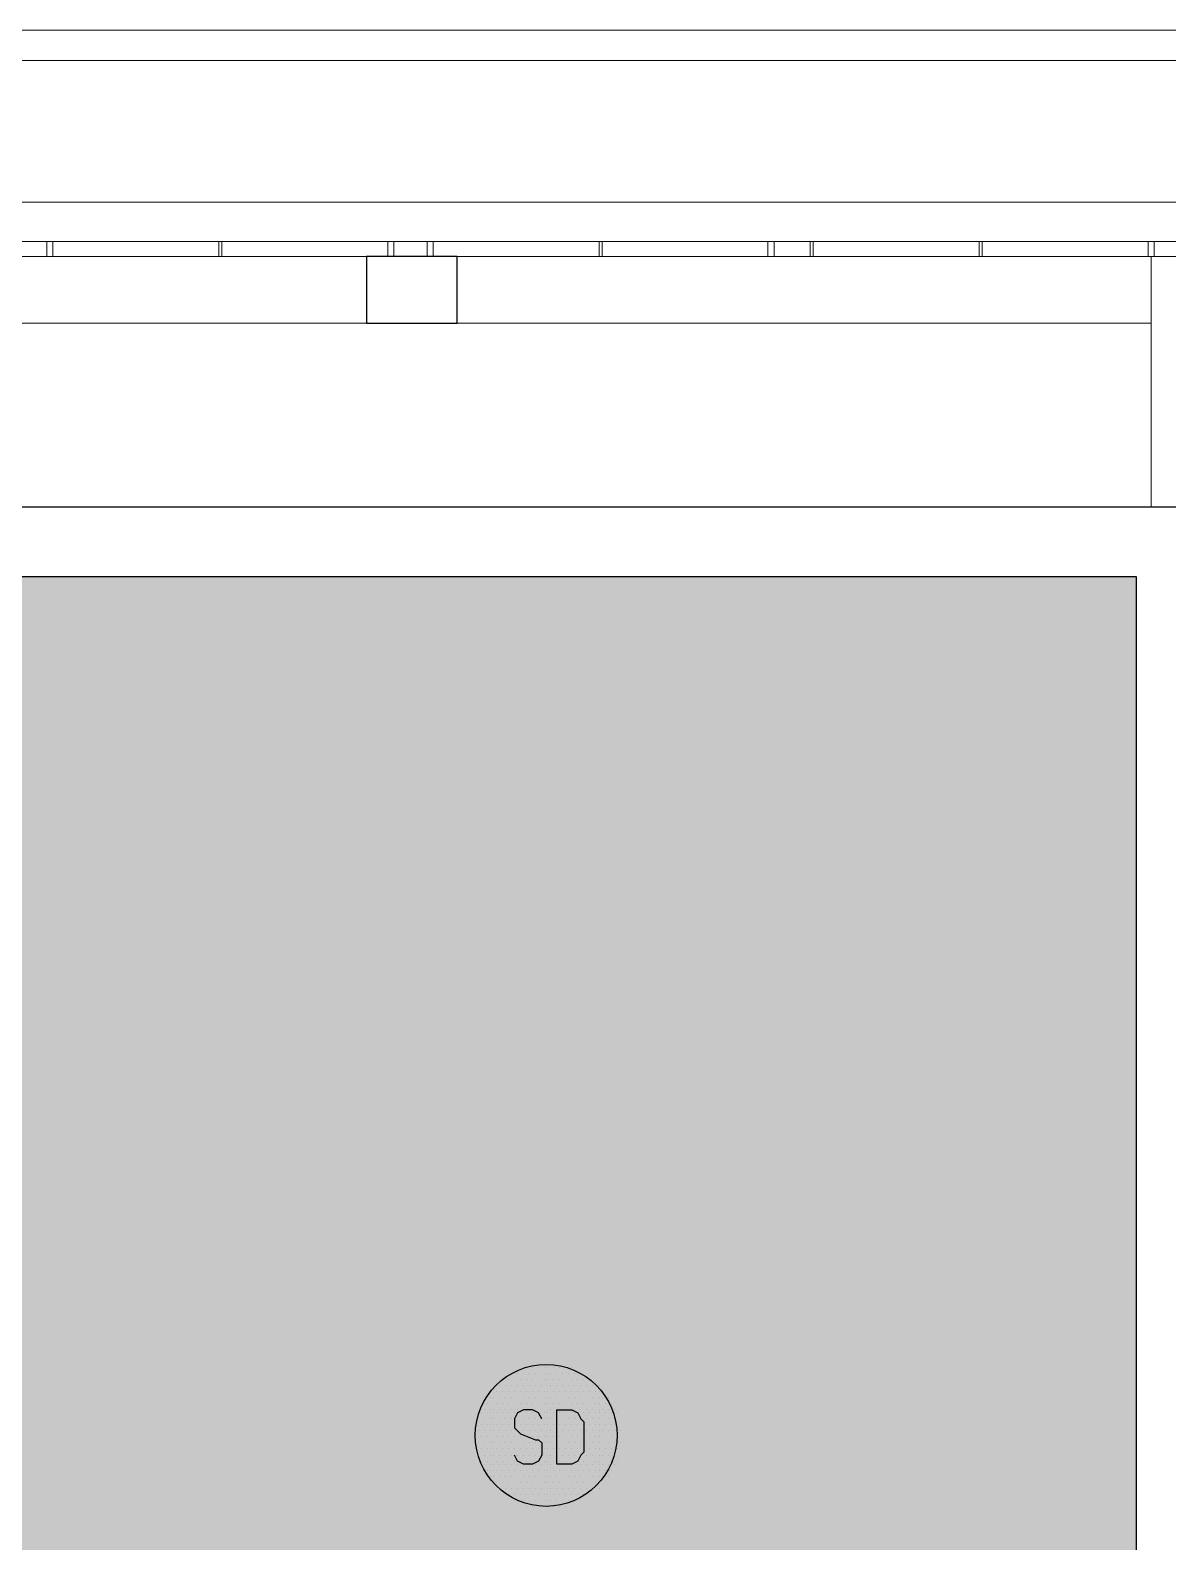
# Model space of a CAD drawing. Header units: millimetres. Extents: x -59 to 47, y 152 to 919.
# Drawn here: x -19.28 to -15.49, y 574.03 to 579.06 of the extents above; entities that cross this region are included whole.
import ezdxf

# ---------------------------------------------------------------- set-up
doc = ezdxf.new("R2010")
doc.units = ezdxf.units.MM
doc.layers.add('PDF_014407$_ps_FIRE$DETECT', color=80, linetype='Continuous', true_color=0x3fff00)
doc.layers.add('PDF_014407$HL-TMP', color=7, linetype='Continuous', true_color=0x800000)
for name, color, linetype in [('PDF_014407$_ps_HATCH', 7, 'Continuous'), ('PDF_014407$_ps_TEXTBOLD', 2, 'Continuous'), ('PDF_014407$BL', 7, 'Continuous'), ('PDF_014407$WA', 7, 'Continuous'), ('PDF_014407$WA-COL', 7, 'Continuous'), ('PDF_014407$WA-EXT', 7, 'Continuous'), ('PDF_014407$WN', 7, 'Continuous')]:
    doc.layers.add(name, color=color, linetype=linetype)

msp = doc.modelspace()

# ---------------------------------------------------------------- linework, layer by layer
at = {"layer": 'PDF_014407$_ps_FIRE$DETECT', "lineweight": 25}
msp.add_circle((-17.5618, 574.3884), 0.2359, dxfattribs=at)
at = {"layer": 'PDF_014407$_ps_HATCH', "lineweight": 9}
for points in [[(-17.627, 574.6143), (-17.627, 574.6143)], [(-17.607, 574.6143), (-17.607, 574.6143)], [(-17.5869, 574.6143), (-17.5869, 574.6143)], [(-17.5668, 574.6143), (-17.5668, 574.6143)], [(-17.5568, 574.6143), (-17.5568, 574.6143)], [(-17.5367, 574.6143), (-17.5367, 574.6143)], [(-17.5166, 574.6143), (-17.5166, 574.6143)], [(-17.4965, 574.6143), (-17.4965, 574.6143)], [(-17.4765, 574.6143), (-17.4765, 574.6143)], [(-17.7174, 574.5541), (-17.7174, 574.5541)], [(-17.6973, 574.5541), (-17.6973, 574.5541)], [(-17.6873, 574.5742), (-17.6873, 574.5742)], [(-17.6772, 574.5541), (-17.6772, 574.5541)], [(-17.6672, 574.5742), (-17.6672, 574.5742)], [(-17.6571, 574.5942), (-17.6571, 574.5942)], [(-17.6571, 574.5541), (-17.6571, 574.5541)], [(-17.6471, 574.5742), (-17.6471, 574.5742)], [(-17.6371, 574.5942), (-17.6371, 574.5942)], [(-17.6371, 574.5541), (-17.6371, 574.5541)], [(-17.627, 574.5742), (-17.627, 574.5742)], [(-17.617, 574.5942), (-17.617, 574.5942)], [(-17.617, 574.5541), (-17.617, 574.5541)], [(-17.607, 574.5742), (-17.607, 574.5742)], [(-17.5969, 574.5942), (-17.5969, 574.5942)], [(-17.5969, 574.5541), (-17.5969, 574.5541)], [(-17.5869, 574.5742), (-17.5869, 574.5742)], [(-17.5768, 574.5942), (-17.5768, 574.5942)], [(-17.5768, 574.5541), (-17.5768, 574.5541)], [(-17.5668, 574.5742), (-17.5668, 574.5742)], [(-17.5568, 574.5942), (-17.5568, 574.5942)], [(-17.5568, 574.5742), (-17.5568, 574.5742)], [(-17.5568, 574.5541), (-17.5568, 574.5541)], [(-17.5467, 574.5942), (-17.5467, 574.5942)], [(-17.5467, 574.5541), (-17.5467, 574.5541)], [(-17.5367, 574.5742), (-17.5367, 574.5742)], [(-17.5266, 574.5942), (-17.5266, 574.5942)], [(-17.5266, 574.5541), (-17.5266, 574.5541)], [(-17.5166, 574.5742), (-17.5166, 574.5742)], [(-17.5066, 574.5942), (-17.5066, 574.5942)], [(-17.5066, 574.5541), (-17.5066, 574.5541)], [(-17.4965, 574.5742), (-17.4965, 574.5742)], [(-17.4865, 574.5942), (-17.4865, 574.5942)], [(-17.4865, 574.5541), (-17.4865, 574.5541)], [(-17.4765, 574.5742), (-17.4765, 574.5742)], [(-17.4664, 574.5942), (-17.4664, 574.5942)], [(-17.4664, 574.5541), (-17.4664, 574.5541)], [(-17.4564, 574.5742), (-17.4564, 574.5742)], [(-17.4463, 574.5942), (-17.4463, 574.5942)], [(-17.4463, 574.5541), (-17.4463, 574.5541)], [(-17.4363, 574.5742), (-17.4363, 574.5742)], [(-17.4263, 574.5541), (-17.4263, 574.5541)], [(-17.4162, 574.5742), (-17.4162, 574.5742)], [(-17.4062, 574.5541), (-17.4062, 574.5541)], [(-17.3861, 574.5541), (-17.3861, 574.5541)], [(-17.7475, 574.5139), (-17.7475, 574.5139)], [(-17.7375, 574.5139), (-17.7375, 574.5139)], [(-17.7274, 574.534), (-17.7274, 574.534)], [(-17.7174, 574.5139), (-17.7174, 574.5139)], [(-17.7073, 574.534), (-17.7073, 574.534)], [(-17.6973, 574.5139), (-17.6973, 574.5139)], [(-17.6873, 574.534), (-17.6873, 574.534)], [(-17.6772, 574.5139), (-17.6772, 574.5139)], [(-17.6672, 574.534), (-17.6672, 574.534)], [(-17.6571, 574.5139), (-17.6571, 574.5139)], [(-17.6471, 574.534), (-17.6471, 574.534)], [(-17.6371, 574.5139), (-17.6371, 574.5139)], [(-17.627, 574.534), (-17.627, 574.534)], [(-17.617, 574.5139), (-17.617, 574.5139)], [(-17.607, 574.534), (-17.607, 574.534)], [(-17.5969, 574.5139), (-17.5969, 574.5139)], [(-17.5869, 574.534), (-17.5869, 574.534)], [(-17.5768, 574.5139), (-17.5768, 574.5139)], [(-17.5668, 574.534), (-17.5668, 574.534)], [(-17.5568, 574.534), (-17.5568, 574.534)], [(-17.5568, 574.5139), (-17.5568, 574.5139)], [(-17.5467, 574.5139), (-17.5467, 574.5139)], [(-17.5367, 574.534), (-17.5367, 574.534)], [(-17.5266, 574.5139), (-17.5266, 574.5139)], [(-17.5166, 574.534), (-17.5166, 574.534)], [(-17.5066, 574.5139), (-17.5066, 574.5139)], [(-17.4965, 574.534), (-17.4965, 574.534)], [(-17.4865, 574.5139), (-17.4865, 574.5139)], [(-17.4765, 574.534), (-17.4765, 574.534)], [(-17.4664, 574.5139), (-17.4664, 574.5139)], [(-17.4564, 574.534), (-17.4564, 574.534)], [(-17.4463, 574.5139), (-17.4463, 574.5139)], [(-17.4363, 574.534), (-17.4363, 574.534)], [(-17.4263, 574.5139), (-17.4263, 574.5139)], [(-17.4162, 574.534), (-17.4162, 574.534)], [(-17.4062, 574.5139), (-17.4062, 574.5139)], [(-17.3961, 574.534), (-17.3961, 574.534)], [(-17.3861, 574.534), (-17.3861, 574.534)], [(-17.3861, 574.5139), (-17.3861, 574.5139)], [(-17.3761, 574.5139), (-17.3761, 574.5139)], [(-17.356, 574.5139), (-17.356, 574.5139)], [(-17.7776, 574.4637), (-17.7776, 574.4637)], [(-17.7676, 574.4738), (-17.7676, 574.4738)], [(-17.7575, 574.4938), (-17.7575, 574.4938)], [(-17.7575, 574.4637), (-17.7575, 574.4637)], [(-17.7475, 574.4738), (-17.7475, 574.4738)], [(-17.7375, 574.4938), (-17.7375, 574.4938)], [(-17.7375, 574.4738), (-17.7375, 574.4738)], [(-17.7375, 574.4637), (-17.7375, 574.4637)], [(-17.7274, 574.4938), (-17.7274, 574.4938)], [(-17.7274, 574.4637), (-17.7274, 574.4637)], [(-17.7174, 574.4738), (-17.7174, 574.4738)], [(-17.7073, 574.4938), (-17.7073, 574.4938)], [(-17.7073, 574.4637), (-17.7073, 574.4637)], [(-17.6973, 574.4738), (-17.6973, 574.4738)], [(-17.6873, 574.4938), (-17.6873, 574.4938)], [(-17.6873, 574.4637), (-17.6873, 574.4637)], [(-17.6772, 574.4738), (-17.6772, 574.4738)], [(-17.6672, 574.4938), (-17.6672, 574.4938)], [(-17.6672, 574.4637), (-17.6672, 574.4637)], [(-17.6571, 574.4738), (-17.6571, 574.4738)], [(-17.6471, 574.4938), (-17.6471, 574.4938)], [(-17.6471, 574.4637), (-17.6471, 574.4637)], [(-17.6371, 574.4738), (-17.6371, 574.4738)], [(-17.627, 574.4938), (-17.627, 574.4938)], [(-17.627, 574.4637), (-17.627, 574.4637)], [(-17.617, 574.4738), (-17.617, 574.4738)], [(-17.607, 574.4938), (-17.607, 574.4938)], [(-17.607, 574.4637), (-17.607, 574.4637)], [(-17.5969, 574.4738), (-17.5969, 574.4738)], [(-17.5869, 574.4938), (-17.5869, 574.4938)], [(-17.5869, 574.4637), (-17.5869, 574.4637)], [(-17.5768, 574.4738), (-17.5768, 574.4738)], [(-17.5668, 574.4938), (-17.5668, 574.4938)], [(-17.5668, 574.4637), (-17.5668, 574.4637)], [(-17.5568, 574.4938), (-17.5568, 574.4938)], [(-17.5568, 574.4738), (-17.5568, 574.4738)], [(-17.5568, 574.4637), (-17.5568, 574.4637)], [(-17.5467, 574.4738), (-17.5467, 574.4738)], [(-17.5367, 574.4938), (-17.5367, 574.4938)], [(-17.5367, 574.4637), (-17.5367, 574.4637)], [(-17.5266, 574.4738), (-17.5266, 574.4738)], [(-17.5166, 574.4938), (-17.5166, 574.4938)], [(-17.5166, 574.4637), (-17.5166, 574.4637)], [(-17.5066, 574.4738), (-17.5066, 574.4738)], [(-17.4965, 574.4938), (-17.4965, 574.4938)], [(-17.4965, 574.4637), (-17.4965, 574.4637)], [(-17.4865, 574.4738), (-17.4865, 574.4738)], [(-17.4765, 574.4938), (-17.4765, 574.4938)], [(-17.4765, 574.4637), (-17.4765, 574.4637)], [(-17.4664, 574.4738), (-17.4664, 574.4738)], [(-17.4564, 574.4938), (-17.4564, 574.4938)], [(-17.4564, 574.4637), (-17.4564, 574.4637)], [(-17.4463, 574.4738), (-17.4463, 574.4738)], [(-17.4363, 574.4938), (-17.4363, 574.4938)], [(-17.4363, 574.4637), (-17.4363, 574.4637)], [(-17.4263, 574.4738), (-17.4263, 574.4738)], [(-17.4162, 574.4938), (-17.4162, 574.4938)], [(-17.4162, 574.4637), (-17.4162, 574.4637)], [(-17.4062, 574.4738), (-17.4062, 574.4738)], [(-17.3961, 574.4938), (-17.3961, 574.4938)], [(-17.3961, 574.4637), (-17.3961, 574.4637)], [(-17.3861, 574.4938), (-17.3861, 574.4938)], [(-17.3861, 574.4738), (-17.3861, 574.4738)], [(-17.3861, 574.4637), (-17.3861, 574.4637)], [(-17.3761, 574.4738), (-17.3761, 574.4738)], [(-17.366, 574.4938), (-17.366, 574.4938)], [(-17.366, 574.4637), (-17.366, 574.4637)], [(-17.356, 574.4738), (-17.356, 574.4738)], [(-17.3459, 574.4938), (-17.3459, 574.4938)], [(-17.3459, 574.4637), (-17.3459, 574.4637)], [(-17.3359, 574.4738), (-17.3359, 574.4738)], [(-17.3259, 574.4637), (-17.3259, 574.4637)], [(-17.7876, 574.4035), (-17.7876, 574.4035)], [(-17.7776, 574.4236), (-17.7776, 574.4236)], [(-17.7676, 574.4437), (-17.7676, 574.4437)], [(-17.7676, 574.4035), (-17.7676, 574.4035)], [(-17.7575, 574.4236), (-17.7575, 574.4236)], [(-17.7475, 574.4437), (-17.7475, 574.4437)], [(-17.7475, 574.4035), (-17.7475, 574.4035)], [(-17.7375, 574.4437), (-17.7375, 574.4437)], [(-17.7375, 574.4236), (-17.7375, 574.4236)], [(-17.7375, 574.4035), (-17.7375, 574.4035)], [(-17.7274, 574.4236), (-17.7274, 574.4236)], [(-17.7174, 574.4437), (-17.7174, 574.4437)], [(-17.7174, 574.4035), (-17.7174, 574.4035)], [(-17.7073, 574.4236), (-17.7073, 574.4236)], [(-17.6973, 574.4437), (-17.6973, 574.4437)], [(-17.6973, 574.4035), (-17.6973, 574.4035)], [(-17.6873, 574.4236), (-17.6873, 574.4236)], [(-17.6772, 574.4437), (-17.6772, 574.4437)], [(-17.6772, 574.4035), (-17.6772, 574.4035)], [(-17.6672, 574.4236), (-17.6672, 574.4236)], [(-17.6571, 574.4437), (-17.6571, 574.4437)], [(-17.6571, 574.4035), (-17.6571, 574.4035)], [(-17.6471, 574.4236), (-17.6471, 574.4236)], [(-17.6371, 574.4437), (-17.6371, 574.4437)], [(-17.6371, 574.4035), (-17.6371, 574.4035)], [(-17.627, 574.4236), (-17.627, 574.4236)], [(-17.617, 574.4437), (-17.617, 574.4437)], [(-17.617, 574.4035), (-17.617, 574.4035)], [(-17.607, 574.4236), (-17.607, 574.4236)], [(-17.5969, 574.4437), (-17.5969, 574.4437)], [(-17.5969, 574.4035), (-17.5969, 574.4035)], [(-17.5869, 574.4236), (-17.5869, 574.4236)], [(-17.5768, 574.4437), (-17.5768, 574.4437)], [(-17.5768, 574.4035), (-17.5768, 574.4035)], [(-17.5668, 574.4236), (-17.5668, 574.4236)], [(-17.5568, 574.4437), (-17.5568, 574.4437)], [(-17.5568, 574.4236), (-17.5568, 574.4236)], [(-17.5568, 574.4035), (-17.5568, 574.4035)], [(-17.5467, 574.4437), (-17.5467, 574.4437)], [(-17.5467, 574.4035), (-17.5467, 574.4035)], [(-17.5367, 574.4236), (-17.5367, 574.4236)], [(-17.5266, 574.4437), (-17.5266, 574.4437)], [(-17.5266, 574.4035), (-17.5266, 574.4035)], [(-17.5166, 574.4236), (-17.5166, 574.4236)], [(-17.5066, 574.4437), (-17.5066, 574.4437)], [(-17.5066, 574.4035), (-17.5066, 574.4035)], [(-17.4965, 574.4236), (-17.4965, 574.4236)], [(-17.4865, 574.4437), (-17.4865, 574.4437)], [(-17.4865, 574.4035), (-17.4865, 574.4035)], [(-17.4765, 574.4236), (-17.4765, 574.4236)], [(-17.4664, 574.4437), (-17.4664, 574.4437)], [(-17.4664, 574.4035), (-17.4664, 574.4035)], [(-17.4564, 574.4236), (-17.4564, 574.4236)], [(-17.4463, 574.4437), (-17.4463, 574.4437)], [(-17.4463, 574.4035), (-17.4463, 574.4035)], [(-17.4363, 574.4236), (-17.4363, 574.4236)], [(-17.4263, 574.4437), (-17.4263, 574.4437)], [(-17.4263, 574.4035), (-17.4263, 574.4035)], [(-17.4162, 574.4236), (-17.4162, 574.4236)], [(-17.4062, 574.4437), (-17.4062, 574.4437)], [(-17.4062, 574.4035), (-17.4062, 574.4035)], [(-17.3961, 574.4236), (-17.3961, 574.4236)], [(-17.3861, 574.4437), (-17.3861, 574.4437)], [(-17.3861, 574.4236), (-17.3861, 574.4236)], [(-17.3861, 574.4035), (-17.3861, 574.4035)], [(-17.3761, 574.4437), (-17.3761, 574.4437)], [(-17.3761, 574.4035), (-17.3761, 574.4035)], [(-17.366, 574.4236), (-17.366, 574.4236)], [(-17.356, 574.4437), (-17.356, 574.4437)], [(-17.356, 574.4035), (-17.356, 574.4035)], [(-17.3459, 574.4236), (-17.3459, 574.4236)], [(-17.3359, 574.4437), (-17.3359, 574.4437)], [(-17.3359, 574.4035), (-17.3359, 574.4035)], [(-17.3259, 574.4236), (-17.3259, 574.4236)], [(-17.3158, 574.4035), (-17.3158, 574.4035)], [(-17.7876, 574.3633), (-17.7876, 574.3633)], [(-17.7776, 574.3834), (-17.7776, 574.3834)], [(-17.7676, 574.3633), (-17.7676, 574.3633)], [(-17.7575, 574.3834), (-17.7575, 574.3834)], [(-17.7475, 574.3633), (-17.7475, 574.3633)], [(-17.7375, 574.3834), (-17.7375, 574.3834)], [(-17.7375, 574.3633), (-17.7375, 574.3633)], [(-17.7274, 574.3834), (-17.7274, 574.3834)], [(-17.7174, 574.3633), (-17.7174, 574.3633)], [(-17.7073, 574.3834), (-17.7073, 574.3834)], [(-17.6973, 574.3633), (-17.6973, 574.3633)], [(-17.6873, 574.3834), (-17.6873, 574.3834)], [(-17.6772, 574.3633), (-17.6772, 574.3633)], [(-17.6672, 574.3834), (-17.6672, 574.3834)], [(-17.6571, 574.3633), (-17.6571, 574.3633)], [(-17.6471, 574.3834), (-17.6471, 574.3834)], [(-17.6371, 574.3633), (-17.6371, 574.3633)], [(-17.627, 574.3834), (-17.627, 574.3834)], [(-17.617, 574.3633), (-17.617, 574.3633)], [(-17.607, 574.3834), (-17.607, 574.3834)], [(-17.5969, 574.3633), (-17.5969, 574.3633)], [(-17.5869, 574.3834), (-17.5869, 574.3834)], [(-17.5768, 574.3633), (-17.5768, 574.3633)], [(-17.5668, 574.3834), (-17.5668, 574.3834)], [(-17.5568, 574.3834), (-17.5568, 574.3834)], [(-17.5568, 574.3633), (-17.5568, 574.3633)], [(-17.5467, 574.3633), (-17.5467, 574.3633)], [(-17.5367, 574.3834), (-17.5367, 574.3834)], [(-17.5266, 574.3633), (-17.5266, 574.3633)], [(-17.5166, 574.3834), (-17.5166, 574.3834)], [(-17.5066, 574.3633), (-17.5066, 574.3633)], [(-17.4965, 574.3834), (-17.4965, 574.3834)], [(-17.4865, 574.3633), (-17.4865, 574.3633)], [(-17.4765, 574.3834), (-17.4765, 574.3834)], [(-17.4664, 574.3633), (-17.4664, 574.3633)], [(-17.4564, 574.3834), (-17.4564, 574.3834)], [(-17.4463, 574.3633), (-17.4463, 574.3633)], [(-17.4363, 574.3834), (-17.4363, 574.3834)], [(-17.4263, 574.3633), (-17.4263, 574.3633)], [(-17.4162, 574.3834), (-17.4162, 574.3834)], [(-17.4062, 574.3633), (-17.4062, 574.3633)], [(-17.3961, 574.3834), (-17.3961, 574.3834)], [(-17.3861, 574.3834), (-17.3861, 574.3834)], [(-17.3861, 574.3633), (-17.3861, 574.3633)], [(-17.3761, 574.3633), (-17.3761, 574.3633)], [(-17.366, 574.3834), (-17.366, 574.3834)], [(-17.356, 574.3633), (-17.356, 574.3633)], [(-17.3459, 574.3834), (-17.3459, 574.3834)], [(-17.3359, 574.3633), (-17.3359, 574.3633)], [(-17.3259, 574.3834), (-17.3259, 574.3834)], [(-17.3158, 574.3633), (-17.3158, 574.3633)], [(-17.7776, 574.3433), (-17.7776, 574.3433)], [(-17.7776, 574.3031), (-17.7776, 574.3031)], [(-17.7676, 574.3232), (-17.7676, 574.3232)], [(-17.7575, 574.3433), (-17.7575, 574.3433)], [(-17.7575, 574.3031), (-17.7575, 574.3031)], [(-17.7475, 574.3232), (-17.7475, 574.3232)], [(-17.7375, 574.3433), (-17.7375, 574.3433)], [(-17.7375, 574.3232), (-17.7375, 574.3232)], [(-17.7375, 574.3031), (-17.7375, 574.3031)], [(-17.7274, 574.3433), (-17.7274, 574.3433)], [(-17.7274, 574.3031), (-17.7274, 574.3031)], [(-17.7174, 574.3232), (-17.7174, 574.3232)], [(-17.7073, 574.3433), (-17.7073, 574.3433)], [(-17.7073, 574.3031), (-17.7073, 574.3031)], [(-17.6973, 574.3232), (-17.6973, 574.3232)], [(-17.6873, 574.3433), (-17.6873, 574.3433)], [(-17.6873, 574.3031), (-17.6873, 574.3031)], [(-17.6772, 574.3232), (-17.6772, 574.3232)], [(-17.6672, 574.3433), (-17.6672, 574.3433)], [(-17.6672, 574.3031), (-17.6672, 574.3031)], [(-17.6571, 574.3232), (-17.6571, 574.3232)], [(-17.6471, 574.3433), (-17.6471, 574.3433)], [(-17.6471, 574.3031), (-17.6471, 574.3031)], [(-17.6371, 574.3232), (-17.6371, 574.3232)], [(-17.627, 574.3433), (-17.627, 574.3433)], [(-17.627, 574.3031), (-17.627, 574.3031)], [(-17.617, 574.3232), (-17.617, 574.3232)], [(-17.607, 574.3433), (-17.607, 574.3433)], [(-17.607, 574.3031), (-17.607, 574.3031)], [(-17.5969, 574.3232), (-17.5969, 574.3232)], [(-17.5869, 574.3433), (-17.5869, 574.3433)], [(-17.5869, 574.3031), (-17.5869, 574.3031)], [(-17.5768, 574.3232), (-17.5768, 574.3232)], [(-17.5668, 574.3433), (-17.5668, 574.3433)], [(-17.5668, 574.3031), (-17.5668, 574.3031)], [(-17.5568, 574.3433), (-17.5568, 574.3433)], [(-17.5568, 574.3232), (-17.5568, 574.3232)], [(-17.5568, 574.3031), (-17.5568, 574.3031)], [(-17.5467, 574.3232), (-17.5467, 574.3232)], [(-17.5367, 574.3433), (-17.5367, 574.3433)], [(-17.5367, 574.3031), (-17.5367, 574.3031)], [(-17.5266, 574.3232), (-17.5266, 574.3232)], [(-17.5166, 574.3433), (-17.5166, 574.3433)], [(-17.5166, 574.3031), (-17.5166, 574.3031)], [(-17.5066, 574.3232), (-17.5066, 574.3232)], [(-17.4965, 574.3433), (-17.4965, 574.3433)], [(-17.4965, 574.3031), (-17.4965, 574.3031)], [(-17.4865, 574.3232), (-17.4865, 574.3232)], [(-17.4765, 574.3433), (-17.4765, 574.3433)], [(-17.4765, 574.3031), (-17.4765, 574.3031)], [(-17.4664, 574.3232), (-17.4664, 574.3232)], [(-17.4564, 574.3433), (-17.4564, 574.3433)], [(-17.4564, 574.3031), (-17.4564, 574.3031)], [(-17.4463, 574.3232), (-17.4463, 574.3232)], [(-17.4363, 574.3433), (-17.4363, 574.3433)], [(-17.4363, 574.3031), (-17.4363, 574.3031)], [(-17.4263, 574.3232), (-17.4263, 574.3232)], [(-17.4162, 574.3433), (-17.4162, 574.3433)], [(-17.4162, 574.3031), (-17.4162, 574.3031)], [(-17.4062, 574.3232), (-17.4062, 574.3232)], [(-17.3961, 574.3433), (-17.3961, 574.3433)], [(-17.3961, 574.3031), (-17.3961, 574.3031)], [(-17.3861, 574.3433), (-17.3861, 574.3433)], [(-17.3861, 574.3232), (-17.3861, 574.3232)], [(-17.3861, 574.3031), (-17.3861, 574.3031)], [(-17.3761, 574.3232), (-17.3761, 574.3232)], [(-17.366, 574.3433), (-17.366, 574.3433)], [(-17.366, 574.3031), (-17.366, 574.3031)], [(-17.356, 574.3232), (-17.356, 574.3232)], [(-17.3459, 574.3433), (-17.3459, 574.3433)], [(-17.3459, 574.3031), (-17.3459, 574.3031)], [(-17.3359, 574.3232), (-17.3359, 574.3232)], [(-17.3259, 574.3433), (-17.3259, 574.3433)], [(-17.3259, 574.3031), (-17.3259, 574.3031)], [(-17.7676, 574.2931), (-17.7676, 574.2931)], [(-17.7575, 574.273), (-17.7575, 574.273)], [(-17.7475, 574.2931), (-17.7475, 574.2931)], [(-17.7475, 574.2529), (-17.7475, 574.2529)], [(-17.7375, 574.2931), (-17.7375, 574.2931)], [(-17.7375, 574.273), (-17.7375, 574.273)], [(-17.7375, 574.2529), (-17.7375, 574.2529)], [(-17.7274, 574.273), (-17.7274, 574.273)], [(-17.7174, 574.2931), (-17.7174, 574.2931)], [(-17.7174, 574.2529), (-17.7174, 574.2529)], [(-17.7073, 574.273), (-17.7073, 574.273)], [(-17.6973, 574.2931), (-17.6973, 574.2931)], [(-17.6973, 574.2529), (-17.6973, 574.2529)], [(-17.6873, 574.273), (-17.6873, 574.273)], [(-17.6772, 574.2931), (-17.6772, 574.2931)], [(-17.6772, 574.2529), (-17.6772, 574.2529)], [(-17.6672, 574.273), (-17.6672, 574.273)], [(-17.6571, 574.2931), (-17.6571, 574.2931)], [(-17.6571, 574.2529), (-17.6571, 574.2529)], [(-17.6471, 574.273), (-17.6471, 574.273)], [(-17.6371, 574.2931), (-17.6371, 574.2931)], [(-17.6371, 574.2529), (-17.6371, 574.2529)], [(-17.627, 574.273), (-17.627, 574.273)], [(-17.617, 574.2931), (-17.617, 574.2931)], [(-17.617, 574.2529), (-17.617, 574.2529)], [(-17.607, 574.273), (-17.607, 574.273)], [(-17.5969, 574.2931), (-17.5969, 574.2931)], [(-17.5969, 574.2529), (-17.5969, 574.2529)], [(-17.5869, 574.273), (-17.5869, 574.273)], [(-17.5768, 574.2931), (-17.5768, 574.2931)], [(-17.5768, 574.2529), (-17.5768, 574.2529)], [(-17.5668, 574.273), (-17.5668, 574.273)], [(-17.5568, 574.2931), (-17.5568, 574.2931)], [(-17.5568, 574.273), (-17.5568, 574.273)], [(-17.5568, 574.2529), (-17.5568, 574.2529)], [(-17.5467, 574.2931), (-17.5467, 574.2931)], [(-17.5467, 574.2529), (-17.5467, 574.2529)], [(-17.5367, 574.273), (-17.5367, 574.273)], [(-17.5266, 574.2931), (-17.5266, 574.2931)], [(-17.5266, 574.2529), (-17.5266, 574.2529)], [(-17.5166, 574.273), (-17.5166, 574.273)], [(-17.5066, 574.2931), (-17.5066, 574.2931)], [(-17.5066, 574.2529), (-17.5066, 574.2529)], [(-17.4965, 574.273), (-17.4965, 574.273)], [(-17.4865, 574.2931), (-17.4865, 574.2931)], [(-17.4865, 574.2529), (-17.4865, 574.2529)], [(-17.4765, 574.273), (-17.4765, 574.273)], [(-17.4664, 574.2931), (-17.4664, 574.2931)], [(-17.4664, 574.2529), (-17.4664, 574.2529)], [(-17.4564, 574.273), (-17.4564, 574.273)], [(-17.4463, 574.2931), (-17.4463, 574.2931)], [(-17.4463, 574.2529), (-17.4463, 574.2529)], [(-17.4363, 574.273), (-17.4363, 574.273)], [(-17.4263, 574.2931), (-17.4263, 574.2931)], [(-17.4263, 574.2529), (-17.4263, 574.2529)], [(-17.4162, 574.273), (-17.4162, 574.273)], [(-17.4062, 574.2931), (-17.4062, 574.2931)], [(-17.4062, 574.2529), (-17.4062, 574.2529)], [(-17.3961, 574.273), (-17.3961, 574.273)], [(-17.3861, 574.2931), (-17.3861, 574.2931)], [(-17.3861, 574.273), (-17.3861, 574.273)], [(-17.3861, 574.2529), (-17.3861, 574.2529)], [(-17.3761, 574.2931), (-17.3761, 574.2931)], [(-17.3761, 574.2529), (-17.3761, 574.2529)], [(-17.366, 574.273), (-17.366, 574.273)], [(-17.356, 574.2931), (-17.356, 574.2931)], [(-17.356, 574.2529), (-17.356, 574.2529)], [(-17.3459, 574.273), (-17.3459, 574.273)], [(-17.3359, 574.2931), (-17.3359, 574.2931)], [(-17.7274, 574.2328), (-17.7274, 574.2328)], [(-17.7174, 574.2128), (-17.7174, 574.2128)], [(-17.7073, 574.2328), (-17.7073, 574.2328)], [(-17.6973, 574.2128), (-17.6973, 574.2128)], [(-17.6873, 574.2328), (-17.6873, 574.2328)], [(-17.6772, 574.2128), (-17.6772, 574.2128)], [(-17.6672, 574.2328), (-17.6672, 574.2328)], [(-17.6571, 574.2128), (-17.6571, 574.2128)], [(-17.6471, 574.2328), (-17.6471, 574.2328)], [(-17.6371, 574.2128), (-17.6371, 574.2128)], [(-17.627, 574.2328), (-17.627, 574.2328)], [(-17.617, 574.2128), (-17.617, 574.2128)], [(-17.607, 574.2328), (-17.607, 574.2328)], [(-17.5969, 574.2128), (-17.5969, 574.2128)], [(-17.5869, 574.2328), (-17.5869, 574.2328)], [(-17.5768, 574.2128), (-17.5768, 574.2128)], [(-17.5668, 574.2328), (-17.5668, 574.2328)], [(-17.5568, 574.2328), (-17.5568, 574.2328)], [(-17.5568, 574.2128), (-17.5568, 574.2128)], [(-17.5467, 574.2128), (-17.5467, 574.2128)], [(-17.5367, 574.2328), (-17.5367, 574.2328)], [(-17.5266, 574.2128), (-17.5266, 574.2128)], [(-17.5166, 574.2328), (-17.5166, 574.2328)], [(-17.5066, 574.2128), (-17.5066, 574.2128)], [(-17.4965, 574.2328), (-17.4965, 574.2328)], [(-17.4865, 574.2128), (-17.4865, 574.2128)], [(-17.4765, 574.2328), (-17.4765, 574.2328)], [(-17.4664, 574.2128), (-17.4664, 574.2128)], [(-17.4564, 574.2328), (-17.4564, 574.2328)], [(-17.4463, 574.2128), (-17.4463, 574.2128)], [(-17.4363, 574.2328), (-17.4363, 574.2328)], [(-17.4263, 574.2128), (-17.4263, 574.2128)], [(-17.4162, 574.2328), (-17.4162, 574.2328)], [(-17.4062, 574.2128), (-17.4062, 574.2128)], [(-17.3961, 574.2328), (-17.3961, 574.2328)], [(-17.3861, 574.2328), (-17.3861, 574.2328)], [(-17.3861, 574.2128), (-17.3861, 574.2128)], [(-17.6873, 574.1927), (-17.6873, 574.1927)], [(-17.6672, 574.1927), (-17.6672, 574.1927)], [(-17.6571, 574.1726), (-17.6571, 574.1726)], [(-17.6471, 574.1927), (-17.6471, 574.1927)], [(-17.6371, 574.1726), (-17.6371, 574.1726)], [(-17.627, 574.1927), (-17.627, 574.1927)], [(-17.627, 574.1525), (-17.627, 574.1525)], [(-17.617, 574.1726), (-17.617, 574.1726)], [(-17.607, 574.1927), (-17.607, 574.1927)], [(-17.607, 574.1525), (-17.607, 574.1525)], [(-17.5969, 574.1726), (-17.5969, 574.1726)], [(-17.5869, 574.1927), (-17.5869, 574.1927)], [(-17.5869, 574.1525), (-17.5869, 574.1525)], [(-17.5768, 574.1726), (-17.5768, 574.1726)], [(-17.5668, 574.1927), (-17.5668, 574.1927)], [(-17.5668, 574.1525), (-17.5668, 574.1525)], [(-17.5568, 574.1927), (-17.5568, 574.1927)], [(-17.5568, 574.1726), (-17.5568, 574.1726)], [(-17.5568, 574.1525), (-17.5568, 574.1525)], [(-17.5467, 574.1726), (-17.5467, 574.1726)], [(-17.5367, 574.1927), (-17.5367, 574.1927)], [(-17.5367, 574.1525), (-17.5367, 574.1525)], [(-17.5266, 574.1726), (-17.5266, 574.1726)], [(-17.5166, 574.1927), (-17.5166, 574.1927)], [(-17.5166, 574.1525), (-17.5166, 574.1525)], [(-17.5066, 574.1726), (-17.5066, 574.1726)], [(-17.4965, 574.1927), (-17.4965, 574.1927)], [(-17.4965, 574.1525), (-17.4965, 574.1525)], [(-17.4865, 574.1726), (-17.4865, 574.1726)], [(-17.4765, 574.1927), (-17.4765, 574.1927)], [(-17.4765, 574.1525), (-17.4765, 574.1525)], [(-17.4664, 574.1726), (-17.4664, 574.1726)], [(-17.4564, 574.1927), (-17.4564, 574.1927)], [(-17.4463, 574.1726), (-17.4463, 574.1726)], [(-17.4363, 574.1927), (-17.4363, 574.1927)], [(-17.4162, 574.1927), (-17.4162, 574.1927)]]:
    msp.add_lwpolyline(points, dxfattribs=at)
at = {"layer": 'PDF_014407$_ps_TEXTBOLD', "lineweight": 25}
msp.add_lwpolyline([(-17.5768, 574.4437), (-17.5869, 574.4637), (-17.607, 574.4738), (-17.6371, 574.4738), (-17.6571, 574.4637), (-17.6672, 574.4437), (-17.6672, 574.4336), (-17.6672, 574.4135), (-17.6571, 574.4035), (-17.6471, 574.3935), (-17.5969, 574.3734), (-17.5869, 574.3734), (-17.5768, 574.3633), (-17.5768, 574.3433), (-17.5768, 574.3232), (-17.5869, 574.3031), (-17.607, 574.2931), (-17.6371, 574.2931), (-17.6571, 574.3031), (-17.6672, 574.3232)], dxfattribs=at)
msp.add_lwpolyline([(-17.5266, 574.2931), (-17.5266, 574.4738), (-17.4765, 574.4738), (-17.4564, 574.4637), (-17.4463, 574.4437), (-17.4363, 574.4336), (-17.4363, 574.4035), (-17.4363, 574.3633), (-17.4363, 574.3332), (-17.4463, 574.3232), (-17.4564, 574.3031), (-17.4765, 574.2931)], close=True, dxfattribs=at)
at = {"layer": 'PDF_014407$BL', "lineweight": 9}
for points in [[(-39.6917, 578.4892), (-39.6917, 579.0614), (14.958, 579.0614), (14.958, 578.4892)], [(-39.5913, 578.4892), (-39.5913, 578.961), (14.8576, 578.961), (14.8576, 578.4892)], [(7.8708, 562.799), (14.9681, 562.799), (14.9681, 562.8993), (15.0685, 562.8993), (15.0685, 563.2005), (15.0183, 563.2005), (15.0183, 578.0876), (15.1086, 578.0876), (15.1086, 578.4892), (-40.5651, 578.4892)], [(-25.5474, 578.0876), (-15.5491, 578.0876)]]:
    msp.add_lwpolyline(points, dxfattribs=at)
at = {"layer": 'PDF_014407$HL-TMP', "transparency": 33554559}
for points in [[(-15.5992, 577.2444), (-25.4872, 577.2444), (-15.5992, 576.6321)], [(-25.4872, 577.2444), (-15.5992, 576.6321), (-25.4872, 576.6321)], [(-15.5992, 576.6321), (-25.5876, 576.6321), (-15.5992, 575.8792)], [(-25.5876, 576.6321), (-15.5992, 575.8792), (-25.5876, 575.8792)], [(-15.5992, 575.8792), (-25.4872, 575.8792), (-15.5992, 572.8776)], [(-25.4872, 575.8792), (-15.5992, 572.8776), (-25.4872, 572.8776)]]:
    msp.add_solid(points, dxfattribs=at)
at = {"layer": 'PDF_014407$WA', "lineweight": 20}
for points in [[(-19.2232, 578.3085), (-19.2232, 578.3587), (-19.3336, 578.3587), (-19.3336, 578.3085)], [(-19.2232, 578.3085), (-19.2232, 578.3587)], [(-17.9583, 578.3085), (-17.9583, 578.3587), (-18.0687, 578.3587), (-18.0687, 578.3085)], [(-18.0687, 578.3085), (-18.0687, 578.3587)], [(-17.9583, 578.3085), (-17.9583, 578.3587)], [(-16.6834, 578.3085), (-16.6834, 578.3587), (-16.8039, 578.3587), (-16.8039, 578.3085)], [(-16.8039, 578.3085), (-16.8039, 578.3587)], [(-16.6834, 578.3085), (-16.6834, 578.3587)], [(-15.4186, 578.3085), (-15.4186, 578.3587), (-15.539, 578.3587), (-15.539, 578.3085)], [(-15.539, 578.3085), (-15.539, 578.3587)]]:
    msp.add_lwpolyline(points, close=True, dxfattribs=at)
for points in [[(-15.4085, 577.4753), (-15.4085, 578.3085), (-15.5491, 578.3085), (-15.5491, 577.4753)], [(-18.1591, 578.0876), (-17.8579, 578.0876)]]:
    msp.add_lwpolyline(points, dxfattribs=at)
at = {"layer": 'PDF_014407$WA-COL', "lineweight": 25}
msp.add_lwpolyline([(-17.8579, 578.0876), (-17.8579, 578.3085), (-18.1591, 578.3085), (-18.1591, 578.0876)], close=True, dxfattribs=at)
at = {"layer": 'PDF_014407$WA-EXT', "lineweight": 25}
for points in [[(-7.7491, 572.195), (-7.7491, 577.4753), (-28.7598, 577.4753), (-28.7598, 573.1788), (-28.5188, 573.1788)], [(-25.7281, 576.6722), (-25.4872, 576.6722), (-25.4872, 577.2444), (-15.5992, 577.2444), (-15.5992, 572.8776), (-15.9606, 572.8776), (-15.9606, 572.4962), (-15.7297, 572.4962), (-15.7297, 572.6367), (-15.1776, 572.6367)]]:
    msp.add_lwpolyline(points, dxfattribs=at)
at = {"layer": 'PDF_014407$WN', "lineweight": 0}
for points in [[(-18.6409, 578.3085), (-18.6409, 578.3286), (-18.6409, 578.3587), (-18.651, 578.3587), (-18.651, 578.3286), (-18.651, 578.3085), (-18.6409, 578.3085), (-18.0988, 578.3085), (-18.6409, 578.3085), (-19.2031, 578.3085), (-19.2232, 578.3085), (-18.0687, 578.3085), (-18.0888, 578.3085), (-18.0988, 578.3085)], [(-19.2232, 578.3587), (-19.2031, 578.3587), (-19.2031, 578.3085)], [(-19.2031, 578.3286), (-19.2031, 578.3587), (-19.193, 578.3587)], [(-18.0888, 578.3587), (-18.651, 578.3587)], [(-18.0687, 578.3587), (-18.0888, 578.3587), (-18.0888, 578.3085), (-18.0888, 578.3286)], [(-17.3761, 578.3085), (-17.3761, 578.3286), (-17.3761, 578.3587), (-17.3861, 578.3587), (-17.3861, 578.3286), (-17.3861, 578.3085), (-17.3761, 578.3085), (-16.834, 578.3085), (-17.3761, 578.3085), (-17.9382, 578.3085), (-17.9583, 578.3085), (-16.8039, 578.3085), (-16.8239, 578.3085), (-16.834, 578.3085)], [(-17.9583, 578.3587), (-17.9382, 578.3587), (-17.9382, 578.3085)], [(-17.9382, 578.3286), (-17.9382, 578.3587), (-17.9282, 578.3587)], [(-16.8239, 578.3587), (-17.3861, 578.3587)], [(-16.8039, 578.3587), (-16.8239, 578.3587), (-16.8239, 578.3085), (-16.8239, 578.3286)], [(-16.1112, 578.3085), (-16.1112, 578.3286), (-16.1112, 578.3587), (-16.1212, 578.3587), (-16.1212, 578.3286), (-16.1212, 578.3085), (-16.1112, 578.3085), (-15.5691, 578.3085), (-16.1112, 578.3085), (-16.6734, 578.3085), (-16.6834, 578.3085), (-15.539, 578.3085), (-15.5591, 578.3085), (-15.5691, 578.3085)], [(-16.6834, 578.3587), (-16.6734, 578.3587), (-16.6734, 578.3085)], [(-16.6734, 578.3286), (-16.6734, 578.3587), (-16.6533, 578.3587)], [(-15.5591, 578.3587), (-16.1212, 578.3587)], [(-15.539, 578.3587), (-15.5591, 578.3587), (-15.5591, 578.3085), (-15.5591, 578.3286)]]:
    msp.add_lwpolyline(points, dxfattribs=at)
for points in [[(-18.651, 578.3587), (-19.193, 578.3587)], [(-17.3861, 578.3587), (-17.9282, 578.3587)], [(-16.1212, 578.3587), (-16.6533, 578.3587)]]:
    msp.add_lwpolyline(points, close=True, dxfattribs=at)

doc.saveas('drawing.dxf')
